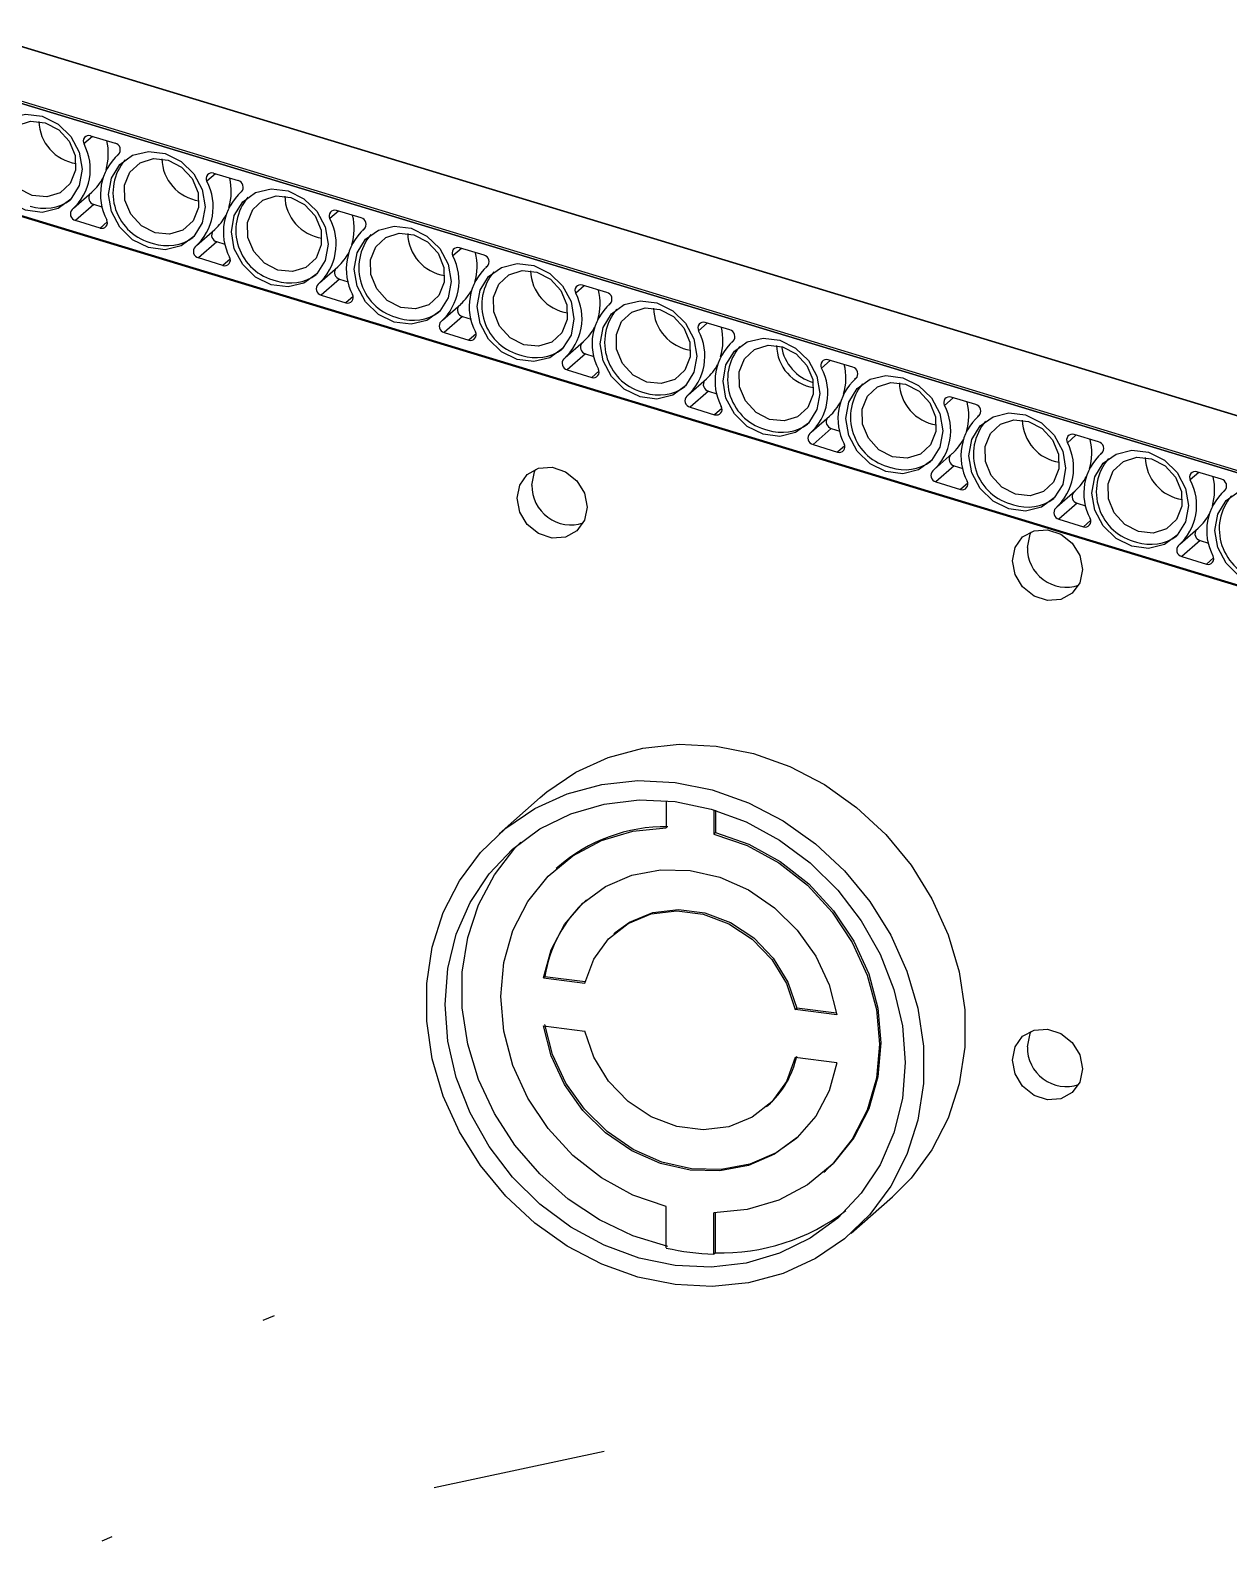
# Model space of a CAD drawing. Header units: inches. Extents: x -9.3 to 11.6, y -19 to 18.
# Drawn here: x 0.484 to 3.313, y -9.365 to -5.799 of the extents above; entities that cross this region are included whole.
import ezdxf

# ---------------------------------------------------------------- set-up
doc = ezdxf.new("R2010")
doc.units = ezdxf.units.IN
doc.header["$MEASUREMENT"] = 0

msp = doc.modelspace()

# ---------------------------------------------------------------- linework, layer by layer
at = {"color": 7, "linetype": 'Continuous', "lineweight": 25}
for p, q in [((4.3973, -7.0333), (0.3353, -5.7997)), ((4.3978, -7.0331), (0.3358, -5.7995)), ((4.2867, -7.1339), (0.2247, -5.9002)), ((0.2267, -5.8954), (4.2887, -7.1291)), ((0.6311, -6.05), (0.6107, -6.068)), ((0.6264, -6.0486), (0.6844, -6.0662)), ((0.6933, -6.0913), (0.6888, -6.0953)), ((0.6926, -6.092), (0.692, -6.0926)), ((0.1799, -6.1505), (4.2419, -7.3841)), ((0.1802, -6.153), (4.2422, -7.3867)), ((0.9212, -6.1381), (0.9009, -6.1561)), ((0.9166, -6.1367), (0.9746, -6.1543)), ((0.5862, -6.2197), (0.6293, -6.1817)), ((0.9835, -6.1794), (0.979, -6.1834)), ((0.9828, -6.1801), (0.9821, -6.1807)), ((0.6337, -6.2107), (0.5906, -6.2488)), ((0.6537, -6.2168), (0.6337, -6.2107)), ((1.2113, -6.2262), (1.191, -6.2442)), ((1.2647, -6.2425), (1.2067, -6.2248)), ((0.6486, -6.2664), (0.5906, -6.2488)), ((0.6657, -6.2514), (0.6486, -6.2664)), ((0.8763, -6.3079), (0.9195, -6.2698)), ((1.2736, -6.2676), (1.2691, -6.2715)), ((1.2729, -6.2683), (1.2722, -6.2689)), ((0.9239, -6.2989), (0.8807, -6.3369)), ((0.9439, -6.3049), (0.9239, -6.2989)), ((0.9388, -6.3545), (0.8807, -6.3369)), ((0.9558, -6.3395), (0.9388, -6.3545)), ((1.5015, -6.3144), (1.4811, -6.3323)), ((1.5549, -6.3306), (1.4968, -6.313)), ((1.1665, -6.396), (1.2096, -6.3579)), ((1.5637, -6.3557), (1.5593, -6.3596)), ((1.5631, -6.3564), (1.5624, -6.357)), ((1.214, -6.387), (1.1709, -6.425)), ((1.214, -6.387), (1.234, -6.393)), ((1.7916, -6.4025), (1.7713, -6.4204)), ((1.845, -6.4187), (1.787, -6.4011)), ((1.1709, -6.425), (1.2289, -6.4427)), ((1.246, -6.4276), (1.2289, -6.4427)), ((1.4566, -6.4841), (1.4998, -6.4461)), ((1.8539, -6.4438), (1.8494, -6.4477)), ((1.8532, -6.4445), (1.8525, -6.4451)), ((1.5042, -6.4751), (1.461, -6.5132)), ((1.5042, -6.4751), (1.5242, -6.4812)), ((1.461, -6.5132), (1.5191, -6.5308)), ((1.5361, -6.5157), (1.5191, -6.5308)), ((2.0818, -6.4906), (2.0614, -6.5086)), ((2.1352, -6.5068), (2.0771, -6.4892)), ((1.7468, -6.5722), (1.7899, -6.5342)), ((2.144, -6.5319), (2.1396, -6.5359)), ((2.1433, -6.5326), (2.1427, -6.5332)), ((1.7943, -6.5632), (1.7512, -6.6013)), ((1.7943, -6.5632), (1.8143, -6.5693)), ((2.3719, -6.5787), (2.3516, -6.5967)), ((2.4253, -6.5949), (2.3673, -6.5773)), ((1.7512, -6.6013), (1.8092, -6.6189)), ((1.8263, -6.6038), (1.8092, -6.6189)), ((2.0369, -6.6603), (2.0801, -6.6223)), ((2.4342, -6.62), (2.4297, -6.624)), ((2.4335, -6.6207), (2.4328, -6.6213)), ((2.0845, -6.6513), (2.0413, -6.6894)), ((2.0845, -6.6513), (2.1045, -6.6574)), ((2.7154, -6.6831), (2.6574, -6.6654)), ((2.0413, -6.6894), (2.0993, -6.707)), ((2.1164, -6.692), (2.0993, -6.707)), ((2.6621, -6.6668), (2.6417, -6.6848)), ((2.3271, -6.7485), (2.3702, -6.7104)), ((2.7243, -6.7082), (2.7198, -6.7121)), ((2.7236, -6.7089), (2.723, -6.7095)), ((2.3746, -6.7395), (2.3315, -6.7775)), ((2.3746, -6.7395), (2.3946, -6.7455)), ((2.9522, -6.755), (2.9319, -6.7729)), ((3.0056, -6.7712), (2.9476, -6.7536)), ((2.3315, -6.7775), (2.3895, -6.7951)), ((2.4065, -6.7801), (2.3895, -6.7951)), ((2.6172, -6.8366), (2.6603, -6.7985)), ((3.0145, -6.7963), (3.01, -6.8002)), ((3.0138, -6.797), (3.0131, -6.7976)), ((2.6647, -6.8276), (2.6216, -6.8656)), ((2.6647, -6.8276), (2.6847, -6.8336)), ((3.2423, -6.8431), (3.222, -6.861)), ((3.2957, -6.8593), (3.2377, -6.8417)), ((2.6216, -6.8656), (2.6796, -6.8833)), ((2.6967, -6.8682), (2.6796, -6.8833)), ((2.9073, -6.9247), (2.9505, -6.8866)), ((2.9549, -6.9157), (2.9117, -6.9537)), ((2.9549, -6.9157), (2.9749, -6.9218)), ((3.3046, -6.8844), (3.3001, -6.8883)), ((3.3039, -6.8851), (3.3032, -6.8857)), ((2.9117, -6.9537), (2.9698, -6.9714)), ((2.9868, -6.9563), (2.9698, -6.9714)), ((3.1975, -7.0128), (3.2406, -6.9748)), ((3.245, -7.0038), (3.2019, -7.0419)), ((3.245, -7.0038), (3.265, -7.0099)), ((3.2019, -7.0419), (3.2599, -7.0595)), ((3.277, -7.0444), (3.2599, -7.0595)), ((1.6875, -7.6103), (1.5903, -7.6961)), ((1.9852, -7.6179), (1.9852, -7.6823)), ((2.0975, -7.6395), (2.0975, -7.6965)), ((2.101, -7.6405), (2.101, -7.6933)), ((2.0975, -7.6965), (2.101, -7.6933)), ((1.7289, -7.7748), (1.7253, -7.7779)), ((1.8648, -7.9289), (1.8613, -7.9321)), ((1.6951, -8.0361), (1.6986, -8.0329)), ((1.6951, -8.0361), (1.7929, -8.0484)), ((1.6986, -8.0329), (1.7937, -8.0449)), ((2.2897, -8.111), (2.2933, -8.1079)), ((2.3876, -8.1233), (2.2897, -8.111)), ((2.387, -8.1197), (2.2933, -8.1079)), ((1.6951, -8.1492), (1.7929, -8.1615)), ((2.3876, -8.2364), (2.2897, -8.2241)), ((2.2214, -8.3404), (2.2249, -8.3373)), ((2.3573, -8.4946), (2.3609, -8.4914)), ((2.4217, -8.6388), (2.5189, -8.5531)), ((1.9852, -8.6735), (1.9852, -8.576)), ((2.0975, -8.6877), (2.0975, -8.5902)), ((2.101, -8.6846), (2.101, -8.5902)), ((2.0975, -8.6877), (2.101, -8.6846))]:
    msp.add_line(p, q, dxfattribs=at)
at = {"color": 7, "linetype": 'Continuous'}
for p, q in [((0.3137, -5.9271), (4.3757, -7.1608)), ((1.0336, -8.8442), (1.0607, -8.8329)), ((1.4372, -9.2386), (1.8384, -9.1531)), ((0.6536, -9.3646), (0.6769, -9.3543))]:
    msp.add_line(p, q, dxfattribs=at)
at = {"color": 7, "linetype": 'Continuous', "lineweight": 25, "flags": 128}
for points in [[(0.4726, -6.2243), (0.4354, -6.2059), (0.405, -6.1764), (0.3852, -6.1393), (0.3783, -6.0991), (0.3852, -6.0606), (0.405, -6.0285), (0.4354, -6.0066), (0.4726, -5.9976), (0.5123, -6.0026), (0.5495, -6.021), (0.5799, -6.0505), (0.5997, -6.0876), (0.6066, -6.1278), (0.5997, -6.1663), (0.5799, -6.1984), (0.5495, -6.2203), (0.5123, -6.2293), (0.4726, -6.2243)], [(0.4882, -6.1894), (0.4561, -6.1728), (0.4312, -6.1456), (0.4173, -6.112), (0.4165, -6.0772), (0.429, -6.0464), (0.4529, -6.0243), (0.4845, -6.0142), (0.5189, -6.0178), (0.5511, -6.0345), (0.576, -6.0617), (0.5899, -6.0952), (0.5906, -6.1301), (0.5781, -6.1609), (0.5543, -6.183), (0.5227, -6.193), (0.4882, -6.1894)], [(0.7628, -6.3124), (0.7255, -6.294), (0.6951, -6.2645), (0.6753, -6.2274), (0.6684, -6.1872), (0.6753, -6.1487), (0.6951, -6.1166), (0.7255, -6.0947), (0.7628, -6.0858), (0.8024, -6.0907), (0.8397, -6.1091), (0.87, -6.1386), (0.8899, -6.1757), (0.8968, -6.216), (0.8899, -6.2544), (0.87, -6.2866), (0.8397, -6.3084), (0.8024, -6.3174), (0.7628, -6.3124)], [(0.7784, -6.2775), (0.7462, -6.2609), (0.7213, -6.2337), (0.7074, -6.2002), (0.7067, -6.1653), (0.7192, -6.1345), (0.743, -6.1124), (0.7746, -6.1024), (0.8091, -6.106), (0.8412, -6.1226), (0.8661, -6.1498), (0.88, -6.1833), (0.8808, -6.2182), (0.8683, -6.249), (0.8444, -6.2711), (0.8129, -6.2811), (0.7784, -6.2775)], [(1.0529, -6.4005), (1.0157, -6.3821), (0.9853, -6.3526), (0.9655, -6.3155), (0.9586, -6.2753), (0.9655, -6.2368), (0.9853, -6.2047), (1.0157, -6.1828), (1.0529, -6.1739), (1.0926, -6.1789), (1.1298, -6.1972), (1.1602, -6.2267), (1.18, -6.2638), (1.1869, -6.3041), (1.18, -6.3426), (1.1602, -6.3747), (1.1298, -6.3965), (1.0926, -6.4055), (1.0529, -6.4005)], [(1.0685, -6.3657), (1.0364, -6.349), (1.0115, -6.3218), (0.9976, -6.2883), (0.9968, -6.2534), (1.0093, -6.2226), (1.0332, -6.2005), (1.0647, -6.1905), (1.0992, -6.1941), (1.1314, -6.2107), (1.1563, -6.2379), (1.1702, -6.2715), (1.1709, -6.3063), (1.1584, -6.3371), (1.1346, -6.3592), (1.103, -6.3693), (1.0685, -6.3657)], [(1.3431, -6.4886), (1.3058, -6.4703), (1.2754, -6.4408), (1.2556, -6.4036), (1.2487, -6.3634), (1.2556, -6.3249), (1.2754, -6.2928), (1.3058, -6.271), (1.3431, -6.262), (1.3827, -6.267), (1.42, -6.2853), (1.4503, -6.3149), (1.4702, -6.352), (1.477, -6.3922), (1.4702, -6.4307), (1.4503, -6.4628), (1.42, -6.4846), (1.3827, -6.4936), (1.3431, -6.4886)], [(1.3587, -6.4538), (1.3265, -6.4371), (1.3016, -6.41), (1.2877, -6.3764), (1.287, -6.3416), (1.2995, -6.3107), (1.3233, -6.2886), (1.3549, -6.2786), (1.3894, -6.2822), (1.4215, -6.2988), (1.4464, -6.326), (1.4603, -6.3596), (1.4611, -6.3944), (1.4486, -6.4252), (1.4247, -6.4473), (1.3931, -6.4574), (1.3587, -6.4538)], [(1.6332, -6.5767), (1.5959, -6.5584), (1.5656, -6.5289), (1.5457, -6.4918), (1.5389, -6.4515), (1.5457, -6.4131), (1.5656, -6.3809), (1.5959, -6.3591), (1.6332, -6.3501), (1.6728, -6.3551), (1.7101, -6.3735), (1.7405, -6.403), (1.7603, -6.4401), (1.7672, -6.4803), (1.7603, -6.5188), (1.7405, -6.5509), (1.7101, -6.5728), (1.6728, -6.5817), (1.6332, -6.5767)], [(1.6488, -6.5419), (1.6167, -6.5253), (1.5918, -6.4981), (1.5779, -6.4645), (1.5771, -6.4297), (1.5896, -6.3988), (1.6135, -6.3767), (1.645, -6.3667), (1.6795, -6.3703), (1.7116, -6.387), (1.7366, -6.4141), (1.7504, -6.4477), (1.7512, -6.4825), (1.7387, -6.5134), (1.7149, -6.5355), (1.6833, -6.5455), (1.6488, -6.5419)], [(1.9233, -6.6649), (1.8861, -6.6465), (1.8557, -6.617), (1.8359, -6.5799), (1.829, -6.5397), (1.8359, -6.5012), (1.8557, -6.4691), (1.8861, -6.4472), (1.9233, -6.4382), (1.963, -6.4432), (2.0002, -6.4616), (2.0306, -6.4911), (2.0504, -6.5282), (2.0573, -6.5684), (2.0504, -6.6069), (2.0306, -6.639), (2.0002, -6.6609), (1.963, -6.6699), (1.9233, -6.6649)], [(1.9389, -6.63), (1.9068, -6.6134), (1.8819, -6.5862), (1.868, -6.5526), (1.8673, -6.5178), (1.8798, -6.487), (1.9036, -6.4649), (1.9352, -6.4548), (1.9696, -6.4584), (2.0018, -6.4751), (2.0267, -6.5022), (2.0406, -6.5358), (2.0413, -6.5707), (2.0288, -6.6015), (2.005, -6.6236), (1.9734, -6.6336), (1.9389, -6.63)], [(2.2135, -6.753), (2.1762, -6.7346), (2.1458, -6.7051), (2.126, -6.668), (2.1191, -6.6278), (2.126, -6.5893), (2.1458, -6.5572), (2.1762, -6.5353), (2.2135, -6.5263), (2.2531, -6.5313), (2.2904, -6.5497), (2.3208, -6.5792), (2.3406, -6.6163), (2.3475, -6.6565), (2.3406, -6.695), (2.3208, -6.7271), (2.2904, -6.749), (2.2531, -6.758), (2.2135, -6.753)], [(2.2291, -6.7181), (2.197, -6.7015), (2.172, -6.6743), (2.1581, -6.6408), (2.1574, -6.6059), (2.1699, -6.5751), (2.1937, -6.553), (2.2253, -6.543), (2.2598, -6.5465), (2.2919, -6.5632), (2.3168, -6.5904), (2.3307, -6.6239), (2.3315, -6.6588), (2.319, -6.6896), (2.2951, -6.7117), (2.2636, -6.7217), (2.2291, -6.7181)], [(2.5036, -6.8411), (2.4664, -6.8227), (2.436, -6.7932), (2.4162, -6.7561), (2.4093, -6.7159), (2.4162, -6.6774), (2.436, -6.6453), (2.4664, -6.6234), (2.5036, -6.6145), (2.5433, -6.6195), (2.5805, -6.6378), (2.6109, -6.6673), (2.6307, -6.7044), (2.6376, -6.7447), (2.6307, -6.7832), (2.6109, -6.8153), (2.5805, -6.8371), (2.5433, -6.8461), (2.5036, -6.8411)], [(2.5192, -6.8063), (2.4871, -6.7896), (2.4622, -6.7624), (2.4483, -6.7289), (2.4475, -6.694), (2.46, -6.6632), (2.4839, -6.6411), (2.5155, -6.6311), (2.5499, -6.6347), (2.5821, -6.6513), (2.607, -6.6785), (2.6209, -6.7121), (2.6216, -6.7469), (2.6091, -6.7777), (2.5853, -6.7998), (2.5537, -6.8098), (2.5192, -6.8063)], [(2.7938, -6.9292), (2.7565, -6.9109), (2.7261, -6.8813), (2.7063, -6.8442), (2.6994, -6.804), (2.7063, -6.7655), (2.7261, -6.7334), (2.7565, -6.7116), (2.7938, -6.7026), (2.8334, -6.7076), (2.8707, -6.7259), (2.901, -6.7555), (2.9209, -6.7926), (2.9278, -6.8328), (2.9209, -6.8713), (2.901, -6.9034), (2.8707, -6.9252), (2.8334, -6.9342), (2.7938, -6.9292)], [(2.8094, -6.8944), (2.7772, -6.8777), (2.7523, -6.8506), (2.7384, -6.817), (2.7377, -6.7821), (2.7502, -6.7513), (2.774, -6.7292), (2.8056, -6.7192), (2.8401, -6.7228), (2.8722, -6.7394), (2.8971, -6.7666), (2.911, -6.8002), (2.9118, -6.835), (2.8993, -6.8658), (2.8754, -6.8879), (2.8439, -6.898), (2.8094, -6.8944)], [(3.0839, -7.0173), (3.0467, -6.999), (3.0163, -6.9695), (2.9965, -6.9324), (2.9896, -6.8921), (2.9965, -6.8536), (3.0163, -6.8215), (3.0467, -6.7997), (3.0839, -6.7907), (3.1236, -6.7957), (3.1608, -6.8141), (3.1912, -6.8436), (3.211, -6.8807), (3.2179, -6.9209), (3.211, -6.9594), (3.1912, -6.9915), (3.1608, -7.0134), (3.1236, -7.0223), (3.0839, -7.0173)], [(3.0995, -6.9825), (3.0674, -6.9658), (3.0425, -6.9387), (3.0286, -6.9051), (3.0278, -6.8703), (3.0403, -6.8394), (3.0642, -6.8173), (3.0957, -6.8073), (3.1302, -6.8109), (3.1624, -6.8276), (3.1873, -6.8547), (3.2012, -6.8883), (3.2019, -6.9231), (3.1894, -6.954), (3.1656, -6.9761), (3.134, -6.9861), (3.0995, -6.9825)], [(1.6328, -6.9041), (1.6391, -6.8729), (1.657, -6.8481), (1.6839, -6.8334), (1.7156, -6.8311), (1.7472, -6.8414), (1.7741, -6.8629), (1.7921, -6.8922), (1.7984, -6.9249), (1.7921, -6.9561), (1.7741, -6.9809), (1.7472, -6.9956), (1.7156, -6.998), (1.6839, -6.9876), (1.657, -6.9661), (1.6391, -6.9368), (1.6328, -6.9041)], [(1.6681, -6.8729), (1.6744, -6.8418), (1.6774, -6.8356)], [(1.6681, -6.8729), (1.6744, -6.8418), (1.6774, -6.8356)], [(3.3741, -7.1055), (3.3368, -7.0871), (3.3064, -7.0576), (3.2866, -7.0205), (3.2797, -6.9803), (3.2866, -6.9418), (3.3064, -6.9097), (3.3368, -6.8878), (3.3741, -6.8788), (3.4137, -6.8838), (3.451, -6.9022), (3.4813, -6.9317), (3.5012, -6.9688), (3.508, -7.009), (3.5012, -7.0475), (3.4813, -7.0796), (3.451, -7.1015), (3.4137, -7.1105), (3.3741, -7.1055)], [(2.8021, -7.0514), (2.8084, -7.0203), (2.8263, -6.9955), (2.8532, -6.9807), (2.8848, -6.9784), (2.9165, -6.9887), (2.9434, -7.0102), (2.9613, -7.0395), (2.9676, -7.0723), (2.9613, -7.1034), (2.9434, -7.1282), (2.9165, -7.1429), (2.8848, -7.1453), (2.8532, -7.1349), (2.8263, -7.1135), (2.8084, -7.0841), (2.8021, -7.0514)], [(2.8374, -7.0202), (2.8437, -6.9891), (2.8467, -6.983)], [(2.8374, -7.0202), (2.8437, -6.9891), (2.8467, -6.983)], [(1.6875, -7.6103), (1.7033, -7.5969), (1.772, -7.5504), (1.8481, -7.5157), (1.9299, -7.4936), (2.0156, -7.4847), (2.1032, -7.4891), (2.1908, -7.5068), (2.2765, -7.5373), (2.3583, -7.5799), (2.4344, -7.6338), (2.5031, -7.6977), (2.5628, -7.7701), (2.6123, -7.8496), (2.6505, -7.9341), (2.6764, -8.022), (2.6895, -8.1113), (2.6895, -8.1998), (2.6764, -8.2858), (2.6505, -8.3671), (2.6123, -8.4421), (2.5628, -8.509), (2.5189, -8.5531)], [(2.006, -8.76), (1.9183, -8.7423), (1.8327, -8.7118), (1.7509, -8.6692), (1.6748, -8.6153), (1.6061, -8.5514), (1.5463, -8.479), (1.4968, -8.3996), (1.4587, -8.315), (1.4328, -8.2271), (1.4197, -8.1379), (1.4197, -8.0493), (1.4328, -7.9634), (1.4587, -7.882), (1.4968, -7.807), (1.5463, -7.7401), (1.6061, -7.6827), (1.6748, -7.6361), (1.7509, -7.6014), (1.8327, -7.5794), (1.9183, -7.5705), (2.006, -7.5749), (2.0936, -7.5925), (2.1793, -7.623), (2.2611, -7.6657), (2.3372, -7.7196), (2.4059, -7.7834), (2.4656, -7.8559), (2.5151, -7.9353), (2.5532, -8.0199), (2.5791, -8.1078), (2.5922, -8.197), (2.5922, -8.2856), (2.5791, -8.3715), (2.5532, -8.4529), (2.5151, -8.5279), (2.4656, -8.5948), (2.4059, -8.6522), (2.3372, -8.6987), (2.2611, -8.7334), (2.1793, -8.7555), (2.0936, -8.7644), (2.006, -8.76)], [(2.006, -8.7147), (1.921, -8.6973), (1.8382, -8.6668), (1.7595, -8.624), (1.6868, -8.57), (1.622, -8.5061), (1.5667, -8.4338), (1.5221, -8.3549), (1.4895, -8.2715), (1.4697, -8.1855), (1.463, -8.099), (1.4697, -8.0142), (1.4895, -7.9332), (1.5221, -7.858), (1.5667, -7.7904), (1.622, -7.7321), (1.6868, -7.6844), (1.7595, -7.6487), (1.8382, -7.6258), (1.921, -7.6162), (2.006, -7.6201), (2.0909, -7.6376), (2.1738, -7.6681), (2.2525, -7.7108), (2.3251, -7.7649), (2.3899, -7.8288), (2.4453, -7.9011), (2.4898, -7.9799), (2.5224, -8.0634), (2.5423, -8.1494), (2.549, -8.2358), (2.5423, -8.3206), (2.5224, -8.4016), (2.4898, -8.4769), (2.4453, -8.5445), (2.3899, -8.6028), (2.3251, -8.6504), (2.2525, -8.6861), (2.1738, -8.7091), (2.0909, -8.7187), (2.006, -8.7147)], [(1.9852, -8.576), (1.9065, -8.5487), (1.8321, -8.5079), (1.7646, -8.4551), (1.7061, -8.3918), (1.6584, -8.3203), (1.6233, -8.2428), (1.6017, -8.1618), (1.5944, -8.0799), (1.6017, -8), (1.6233, -7.9244), (1.6584, -7.8557), (1.7061, -7.7962), (1.7646, -7.7477), (1.8321, -7.7119), (1.9065, -7.6898), (1.9852, -7.6823)], [(2.0975, -7.6965), (2.1762, -7.7238), (2.2505, -7.7646), (2.3181, -7.8174), (2.3766, -7.8807), (2.4242, -7.9522), (2.4594, -8.0297), (2.481, -8.1107), (2.4882, -8.1926), (2.481, -8.2725), (2.4594, -8.3481), (2.4242, -8.4168), (2.3766, -8.4763), (2.3181, -8.5248), (2.2505, -8.5606), (2.1762, -8.5827), (2.0975, -8.5902)], [(2.101, -7.6933), (2.1797, -7.7207), (2.2541, -7.7615), (2.3216, -7.8143), (2.3801, -7.8775), (2.4277, -7.9491), (2.4629, -8.0266), (2.4845, -8.1076), (2.4918, -8.1894), (2.4845, -8.2694), (2.4629, -8.345), (2.4277, -8.4137), (2.3801, -8.4732), (2.3609, -8.4914)], [(1.9887, -8.6704), (1.9063, -8.6449), (1.8272, -8.6071), (1.7533, -8.5581), (1.6863, -8.4989), (1.6278, -8.4311), (1.5793, -8.3561), (1.5418, -8.2759), (1.5164, -8.1922), (1.5035, -8.1071), (1.5035, -8.0227), (1.5164, -7.9409), (1.5418, -7.8636), (1.5793, -7.7928), (1.6278, -7.7301), (1.6419, -7.7155)], [(1.6951, -8.0361), (1.7133, -7.9697), (1.7448, -7.91), (1.7883, -7.8595), (1.842, -7.8202), (1.9038, -7.7937), (1.9711, -7.781), (2.0413, -7.7827), (2.1115, -7.7987), (2.1789, -7.8283), (2.2406, -7.8704), (2.2944, -7.9233), (2.3379, -7.9847), (2.3694, -8.0523), (2.3876, -8.1233)], [(1.7929, -8.0484), (1.814, -7.992), (1.8486, -7.9442), (1.8948, -7.9078), (1.9498, -7.8852), (2.0102, -7.8776), (2.0725, -7.8854), (2.1329, -7.9083), (2.1878, -7.9448), (2.234, -7.9927), (2.2687, -8.0492), (2.2897, -8.111)], [(1.8648, -7.9289), (1.8983, -7.9047), (1.9533, -7.8821), (2.0137, -7.8745), (2.076, -7.8823), (2.1364, -7.9052), (2.1914, -7.9416), (2.2376, -7.9896), (2.2722, -8.0461), (2.2933, -8.1079)], [(2.3876, -8.2364), (2.3694, -8.3028), (2.3379, -8.3625), (2.2944, -8.413), (2.2406, -8.4523), (2.1789, -8.4788), (2.1115, -8.4915), (2.0413, -8.4898), (1.9711, -8.4738), (1.9038, -8.4442), (1.842, -8.4021), (1.7883, -8.3492), (1.7448, -8.2878), (1.7133, -8.2202), (1.6951, -8.1492)], [(2.2929, -8.4144), (2.2442, -8.4492), (2.1824, -8.4757), (2.115, -8.4884), (2.0449, -8.4867), (1.9747, -8.4707), (1.9073, -8.4411), (1.8455, -8.399), (1.7918, -8.3461), (1.7483, -8.2846), (1.7168, -8.2171), (1.6986, -8.1461)], [(2.2897, -8.2241), (2.2687, -8.2805), (2.234, -8.3283), (2.1878, -8.3647), (2.1329, -8.3873), (2.0725, -8.3949), (2.0102, -8.3871), (1.9498, -8.3642), (1.8948, -8.3277), (1.8486, -8.2798), (1.814, -8.2233), (1.7929, -8.1615)], [(2.8021, -8.2299), (2.8084, -8.1988), (2.8263, -8.174), (2.8532, -8.1593), (2.8848, -8.1569), (2.9165, -8.1672), (2.9434, -8.1887), (2.9613, -8.218), (2.9676, -8.2508), (2.9613, -8.2819), (2.9434, -8.3067), (2.9165, -8.3214), (2.8848, -8.3238), (2.8532, -8.3134), (2.8263, -8.292), (2.8084, -8.2626), (2.8021, -8.2299)], [(2.8374, -8.1987), (2.8437, -8.1676), (2.8467, -8.1615)], [(2.8374, -8.1987), (2.8437, -8.1676), (2.8467, -8.1615)]]:
    msp.add_lwpolyline(points, dxfattribs=at)
at = {"color": 7, "linetype": 'Continuous', "lineweight": 25}
for centre, radius, start, end in [((0.6069, -6.0125), 0.1026, 181.1902, 261.6291), ((0.6223, -6.0613), 0.0133, 71.89, 210.0187), ((0.5346, -6.0915), 0.1336, 343.5204, 13.5899), ((0.4985, -6.1276), 0.1271, 311.7396, 27.976), ((0.7766, -6.1875), 0.1271, 131.7396, 207.976), ((0.6806, -6.0816), 0.0158, 315.7075, 76.0585), ((0.801, -6.1837), 0.1219, 139.9767, 257.1727), ((0.8971, -6.1006), 0.1026, 181.1902, 261.6291), ((0.5551, -6.0977), 0.1121, 311.5032, 333.6257), ((0.7886, -6.2157), 0.1271, 311.7396, 27.976), ((0.9124, -6.1494), 0.0133, 71.89, 210.0187), ((0.8248, -6.1797), 0.1336, 343.5204, 13.5899), ((0.9708, -6.1697), 0.0158, 315.7075, 76.0585), ((0.517, -6.115), 0.1048, 251.5268, 305.9778), ((0.6377, -6.1952), 0.016, 143.374, 255.5761), ((1.0667, -6.2756), 0.1271, 131.7396, 207.976), ((1.0911, -6.2718), 0.1219, 139.9767, 257.1727), ((1.1872, -6.1887), 0.1026, 181.1902, 261.6291), ((0.5944, -6.2334), 0.0158, 135.7075, 256.0585), ((0.8452, -6.1859), 0.1121, 311.5032, 333.6257), ((1.2026, -6.2375), 0.0133, 71.89, 210.0187), ((1.1149, -6.2678), 0.1336, 343.5204, 13.5899), ((0.6528, -6.2537), 0.0133, 251.89, 30.0187), ((0.9279, -6.2833), 0.016, 143.374, 255.5761), ((1.0788, -6.3038), 0.1271, 311.7396, 27.976), ((1.3568, -6.3637), 0.1271, 131.7396, 207.976), ((1.2609, -6.2578), 0.0158, 315.7075, 76.0585), ((0.8071, -6.2032), 0.1048, 251.5268, 305.9778), ((1.3812, -6.36), 0.1219, 139.9767, 257.1727), ((1.4773, -6.2769), 0.1026, 181.1902, 261.6291), ((0.8846, -6.3216), 0.0158, 135.7075, 256.0585), ((0.9429, -6.3419), 0.0133, 251.89, 30.0187), ((1.1354, -6.274), 0.1121, 311.5032, 333.6257), ((1.3689, -6.3919), 0.1271, 311.7396, 27.976), ((1.4927, -6.3256), 0.0133, 71.89, 210.0187), ((1.4051, -6.3559), 0.1336, 343.5204, 13.5899), ((1.5511, -6.3459), 0.0158, 315.7075, 76.0585), ((1.0973, -6.2913), 0.1048, 251.5268, 305.9778), ((1.218, -6.3714), 0.016, 143.374, 255.5761), ((1.647, -6.4518), 0.1271, 131.7396, 207.976), ((1.6714, -6.4481), 0.1219, 139.9767, 257.1727), ((1.7675, -6.365), 0.1026, 181.1902, 261.6291), ((1.1747, -6.4097), 0.0158, 135.7075, 256.0585), ((1.4255, -6.3621), 0.1121, 311.5032, 333.6257), ((1.7828, -6.4138), 0.0133, 71.89, 210.0187), ((1.6952, -6.444), 0.1336, 343.5204, 13.5899), ((1.2331, -6.43), 0.0133, 251.89, 30.0187), ((1.5082, -6.4596), 0.016, 143.374, 255.5761), ((1.6591, -6.48), 0.1271, 311.7396, 27.976), ((1.9371, -6.5399), 0.1271, 131.7396, 207.976), ((1.8412, -6.4341), 0.0158, 315.7075, 76.0585), ((1.3874, -6.3794), 0.1048, 251.5268, 305.9778), ((1.4648, -6.4978), 0.0158, 135.7075, 256.0585), ((1.9615, -6.5362), 0.1219, 139.9767, 257.1727), ((2.0576, -6.4531), 0.1026, 181.1902, 261.6291), ((1.5232, -6.5181), 0.0133, 251.89, 30.0187), ((1.7156, -6.4502), 0.1121, 311.5032, 333.6257), ((1.9492, -6.5682), 0.1271, 311.7396, 27.976), ((2.073, -6.5019), 0.0133, 71.89, 210.0187), ((1.9853, -6.5321), 0.1336, 343.5204, 13.5899), ((2.1313, -6.5222), 0.0158, 315.7075, 76.0585), ((1.6775, -6.4675), 0.1048, 251.5268, 305.9778), ((1.7983, -6.5477), 0.016, 143.374, 255.5761), ((2.2273, -6.628), 0.1271, 131.7396, 207.976), ((2.2517, -6.6243), 0.1219, 139.9767, 257.1727), ((2.3478, -6.5412), 0.1026, 181.1902, 261.6291), ((2.3603, -6.5302), 0.1043, 188.6209, 254.1983), ((1.755, -6.5859), 0.0158, 135.7075, 256.0585), ((2.0058, -6.5383), 0.1121, 311.5032, 333.6257), ((2.3631, -6.59), 0.0133, 71.89, 210.0187), ((2.2755, -6.6202), 0.1336, 343.5204, 13.5899), ((2.4215, -6.6103), 0.0158, 315.7075, 76.0585), ((1.8133, -6.6062), 0.0133, 251.89, 30.0187), ((2.0885, -6.6358), 0.016, 143.374, 255.5761), ((2.2393, -6.6563), 0.1271, 311.7396, 27.976), ((2.5174, -6.7162), 0.1271, 131.7396, 207.976), ((1.9677, -6.5556), 0.1048, 251.5268, 305.9778), ((2.0451, -6.674), 0.0158, 135.7075, 256.0585), ((2.5418, -6.7124), 0.1219, 139.9767, 257.1727), ((2.6379, -6.6293), 0.1026, 181.1902, 261.6291), ((2.6533, -6.6781), 0.0133, 71.89, 210.0187), ((2.1035, -6.6943), 0.0133, 251.89, 30.0187), ((2.2959, -6.6265), 0.1121, 311.5032, 333.6257), ((2.5295, -6.7444), 0.1271, 311.7396, 27.976), ((2.5656, -6.7084), 0.1336, 343.5204, 13.5899), ((2.7116, -6.6984), 0.0158, 315.7075, 76.0585), ((2.2578, -6.6437), 0.1048, 251.5268, 305.9778), ((2.3786, -6.7239), 0.016, 143.374, 255.5761), ((2.8076, -6.8043), 0.1271, 131.7396, 207.976), ((2.832, -6.8006), 0.1219, 139.9767, 257.1727), ((2.9281, -6.7175), 0.1026, 181.1902, 261.6291), ((2.3353, -6.7622), 0.0158, 135.7075, 256.0585), ((2.5861, -6.7146), 0.1121, 311.5032, 333.6257), ((2.8196, -6.8325), 0.1271, 311.7396, 27.976), ((2.9434, -6.7662), 0.0133, 71.89, 210.0187), ((2.8558, -6.7965), 0.1336, 343.5204, 13.5899), ((3.0018, -6.7865), 0.0158, 315.7075, 76.0585), ((2.3936, -6.7825), 0.0133, 251.89, 30.0187), ((2.6687, -6.812), 0.016, 143.374, 255.5761), ((3.0977, -6.8924), 0.1271, 131.7396, 207.976), ((3.2182, -6.8056), 0.1026, 181.1902, 261.6291), ((2.548, -6.7319), 0.1048, 251.5268, 305.9778), ((2.6254, -6.8503), 0.0158, 135.7075, 256.0585), ((3.1221, -6.8887), 0.1219, 139.9767, 257.1727), ((3.2335, -6.8544), 0.0133, 71.89, 210.0187), ((1.7602, -6.8747), 0.0921, 178.8617, 288.2444), ((2.6838, -6.8706), 0.0133, 251.89, 30.0187), ((2.8762, -6.8027), 0.1121, 311.5032, 333.6257), ((3.1098, -6.9206), 0.1271, 311.7396, 27.976), ((3.1459, -6.8846), 0.1336, 343.5204, 13.5899), ((3.2919, -6.8747), 0.0158, 315.7075, 76.0585), ((2.8381, -6.82), 0.1048, 251.5268, 305.9778), ((2.9589, -6.9002), 0.016, 143.374, 255.5761), ((3.3878, -6.9805), 0.1271, 131.7396, 207.976), ((3.4122, -6.9768), 0.1219, 139.9767, 257.1727), ((2.9156, -6.9384), 0.0158, 135.7075, 256.0585), ((3.1664, -6.8908), 0.1121, 311.5032, 333.6257), ((2.9739, -6.9587), 0.0133, 251.89, 30.0187), ((3.249, -6.9883), 0.016, 143.374, 255.5761), ((2.9295, -7.022), 0.0921, 178.8617, 288.2444), ((3.1283, -6.9081), 0.1048, 251.5268, 305.9778), ((3.2057, -7.0265), 0.0158, 135.7075, 256.0585), ((3.2641, -7.0468), 0.0133, 251.89, 30.0187), ((1.9847, -8.0692), 0.39, 89.4087, 130.9925), ((1.9988, -8.0786), 0.3036, 131.6905, 171.3504), ((2.9295, -8.2006), 0.0921, 178.8617, 288.2444), ((2.0797, -8.1738), 0.2187, 311.6066, 347.533), ((2.1167, -8.207), 0.4779, 268.1147, 307.6938), ((2.1099, -8.1363), 0.5516, 256.9328, 268.7057)]:
    msp.add_arc(centre, radius, start, end, dxfattribs=at)

doc.saveas('drawing.dxf')
